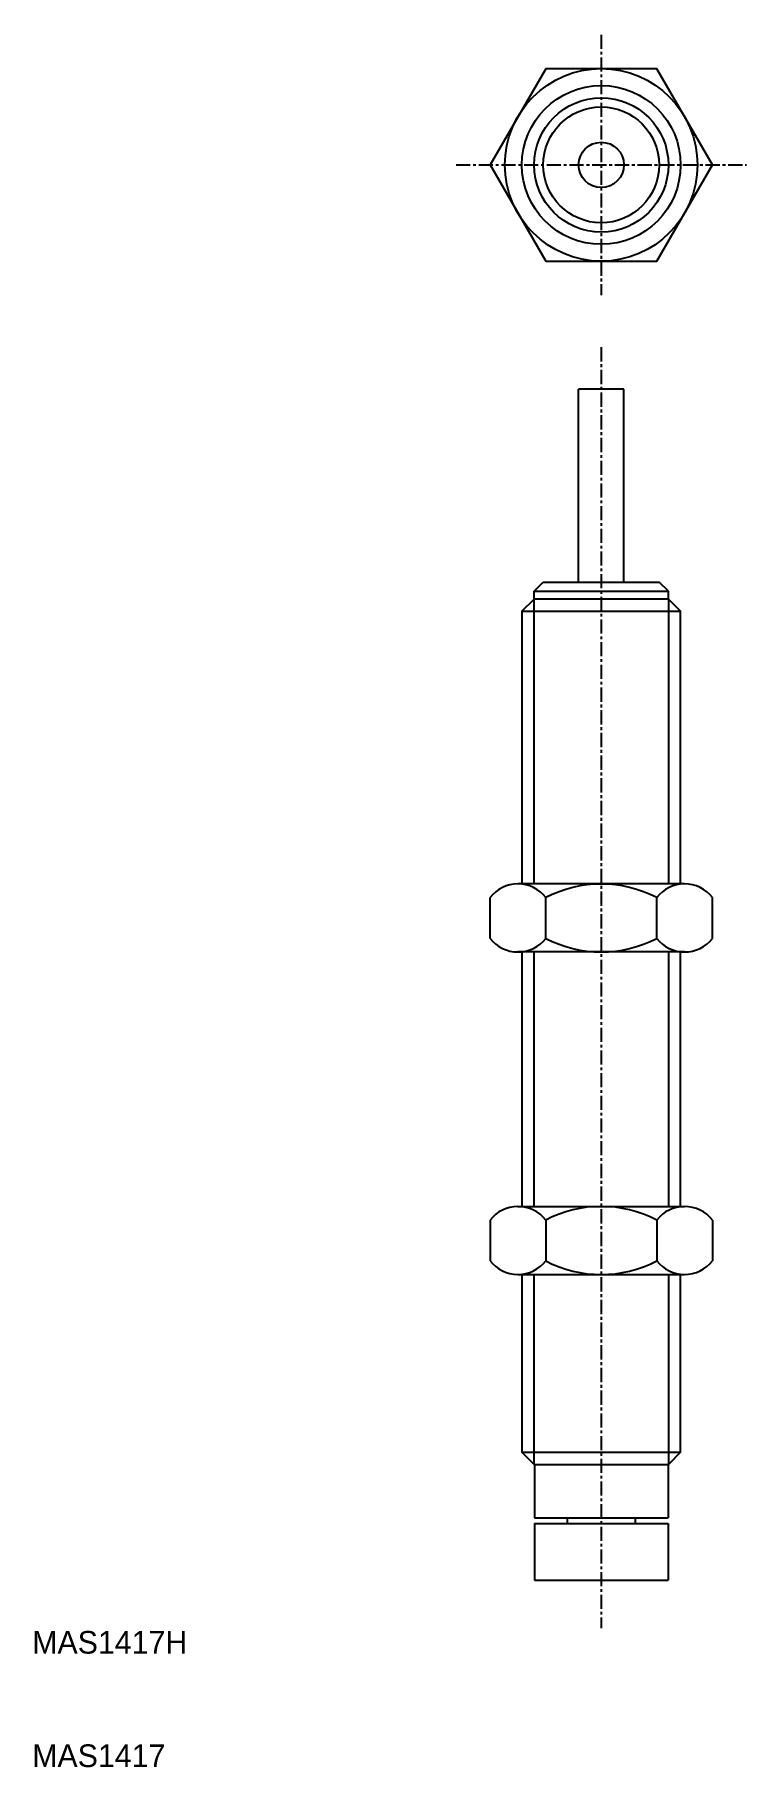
# Model space of a CAD drawing. Extents: x 0 to 63, y 2 to 155.
import ezdxf

# ---------------------------------------------------------------- set-up
doc = ezdxf.new("R2010")
doc.units = 0
doc.linetypes.add('CENTER', pattern=[2, 1.25, -0.25, 0.25, -0.25])
doc.layers.get('0').update_dxf_attribs({"linetype": 'CONTINUOUS'})
doc.layers.add('CENTER', color=1, linetype='CENTER')

msp = doc.modelspace()

# ---------------------------------------------------------------- linework, layer by layer
at = {"color": 7, "linetype": 'CONTINUOUS'}
for p, q in [((45.1, 152.16), (40.2, 143.68)), ((54.9, 152.16), (45.1, 152.16)), ((59.8, 143.68), (54.9, 152.16)), ((40.2, 143.68), (45.1, 135.19)), ((54.9, 135.19), (59.8, 143.68)), ((45.1, 135.19), (54.9, 135.19)), ((48, 106.9), (48, 123.9)), ((52, 123.9), (48, 123.9)), ((52, 106.9), (52, 123.9)), ((44.08, 106.09), (44.89, 106.9)), ((44.08, 106.09), (55.92, 106.09)), ((44.08, 105.4), (44.08, 106.09)), ((44.89, 106.9), (55.11, 106.9)), ((55.92, 106.09), (55.11, 106.9)), ((55.92, 105.4), (55.92, 106.09)), ((43, 104.32), (44.08, 105.4)), ((43, 104.32), (43, 80.28)), ((43, 104.32), (57, 104.32)), ((55.92, 105.4), (44.08, 105.4)), ((55.92, 105.4), (57, 104.32)), ((57, 80.28), (57, 104.32)), ((57.35, 80.28), (42.65, 80.28)), ((40.2, 75.48), (40.2, 79.08)), ((45.1, 75.48), (45.1, 79.08)), ((54.9, 75.48), (54.9, 79.08)), ((59.8, 75.48), (59.8, 79.08)), ((57.35, 74.28), (42.65, 74.28)), ((43, 74.28), (43, 51.84)), ((57, 51.84), (57, 74.28)), ((40.2, 50.64), (40.2, 47.04)), ((42.65, 51.84), (57.35, 51.84)), ((45.1, 50.64), (45.1, 47.04)), ((54.9, 50.64), (54.9, 47.04)), ((59.8, 50.64), (59.8, 47.04)), ((42.65, 45.84), (57.35, 45.84)), ((43, 45.84), (43, 30.18)), ((57, 30.18), (57, 45.84)), ((43, 30.18), (57, 30.18)), ((44.08, 29.1), (43, 30.18)), ((44.08, 29.1), (55.92, 29.1)), ((44.1, 29.1), (44.1, 24.4)), ((55.9, 29.1), (55.9, 24.4)), ((57, 30.18), (55.92, 29.1)), ((44.1, 24.4), (55.9, 24.4)), ((44.1, 23.9), (44.1, 18.9)), ((44.1, 23.9), (55.9, 23.9)), ((47, 24.4), (47, 23.9)), ((53, 24.4), (53, 23.9)), ((55.9, 23.9), (55.9, 18.9)), ((44.1, 18.9), (55.9, 18.9))]:
    msp.add_line(p, q, dxfattribs=at)
at = {"color": 3, "linetype": 'CONTINUOUS'}
for p, q in [((44.08, 80.28), (44.08, 105.4)), ((55.92, 105.4), (55.92, 80.28)), ((44.08, 51.84), (44.08, 74.28)), ((55.92, 74.28), (55.92, 51.84)), ((44.08, 29.1), (44.08, 45.84)), ((55.92, 45.84), (55.92, 29.1))]:
    msp.add_line(p, q, dxfattribs=at)
at = {"color": 7, "linetype": 'CONTINUOUS'}
for radius in [8.49, 7, 7, 5.11, 2]:
    msp.add_circle((50, 143.68), radius, dxfattribs=at)
at = {"color": 3, "linetype": 'CONTINUOUS'}
msp.add_circle((50, 143.68), 5.92, dxfattribs=at)
at = {"color": 7, "linetype": 'CONTINUOUS'}
for centre, radius, start, end in [((42.65, 77.18), 3.1, 90, 142.1908), ((42.65, 77.18), 3.1, 37.8092, 90), ((50, 69.67), 10.6, 62.4784, 117.5216), ((57.35, 77.18), 3.1, 90, 142.1908), ((57.35, 77.18), 3.1, 37.8092, 90), ((42.65, 77.38), 3.1, 217.8092, 270), ((42.65, 77.38), 3.1, 270, 322.1908), ((50, 84.88), 10.6, 242.4784, 297.5216), ((57.35, 77.38), 3.1, 217.8092, 270), ((57.35, 77.38), 3.1, 270, 322.1908), ((42.65, 48.74), 3.1, 90, 142.1908), ((42.65, 48.74), 3.1, 37.8092, 90), ((50, 41.24), 10.6, 62.4784, 117.5216), ((57.35, 48.74), 3.1, 90, 142.1908), ((57.35, 48.74), 3.1, 37.8092, 90), ((42.65, 48.94), 3.1, 217.8092, 270), ((42.65, 48.94), 3.1, 270, 322.1908), ((50, 56.44), 10.6, 242.4784, 297.5216), ((57.35, 48.94), 3.1, 217.8092, 270), ((57.35, 48.94), 3.1, 270, 322.1908)]:
    msp.add_arc(centre, radius, start, end, dxfattribs=at)
at = {"layer": 'CENTER', "color": 1, "linetype": 'CENTER'}
for p, q in [((50, 155.16), (50, 132.19)), ((37.2, 143.68), (62.8, 143.68)), ((50, 127.6), (50, 14.66))]:
    msp.add_line(p, q, dxfattribs=at)

# ---------------------------------------------------------------- texts
at = {"color": 7, "linetype": 'CONTINUOUS'}
for s, p in [('MAS1417H', (-0.19, 12.41)), ('MAS1417', (-0.19, 2.41))]:
    msp.add_text(s, height=2, dxfattribs=at).set_placement(p)

doc.saveas('drawing.dxf')
